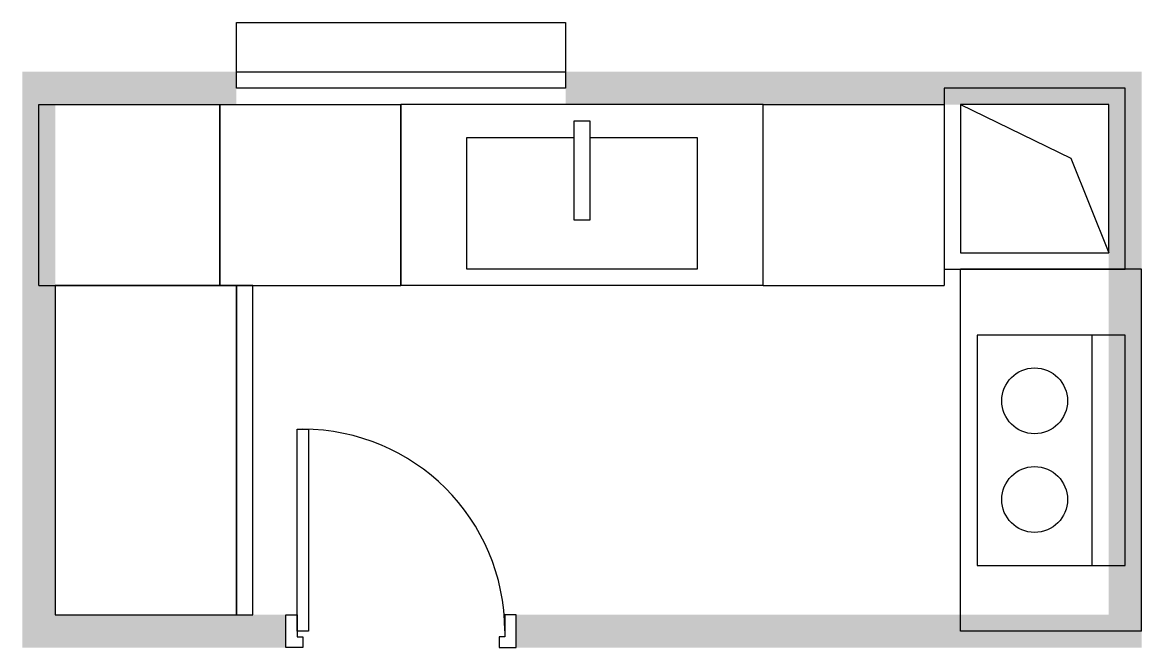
# Model space of a CAD drawing. Header units: millimetres. Extents: x 500 to 3900, y -600 to 1300.
import ezdxf

# ---------------------------------------------------------------- set-up
doc = ezdxf.new("R2010")
doc.units = ezdxf.units.MM

# ---------------------------------------------------------------- blocks, each defined once
blk = doc.blocks.new('Door_Narrow_Mirror')
at = {"color": 7}
for points in [[(50, -200), (-50, -200), (-50, -234.6), (17.3, -234.6), (17.3, -251.9), (50, -251.9)], [(0, -865.4), (-613.5, -865.4), (-613.5, -830.8), (0, -830.8)]]:
    blk.add_lwpolyline(points, close=True, dxfattribs=at)
for points in [[(50, -900), (-50, -900), (-50, -865.4), (17.3, -865.4), (17.3, -848.1), (50, -848.1), (50, -900)], [(-50, -900), (-50, -865.4), (17.3, -865.4), (17.3, -848.1), (50, -848.1), (50, -900)]]:
    blk.add_lwpolyline(points, dxfattribs=at)
blk.add_arc((0, -848.1), 613.5, 90.1, 180, dxfattribs=at)
for points in [[(50, -200), (-50, -200), (50, 0), (-50, 0)], [(50, -1100), (-50, -1100), (50, -900), (-50, -900)]]:
    blk.add_solid(points, dxfattribs=at)
blk = doc.blocks.new('Shaft')
for points in [[(0, 0), (550, 0), (550, 550), (0, 550)], [(50, 50), (500, 50), (500, 500), (50, 500)]]:
    blk.add_lwpolyline(points, close=True)
blk.add_lwpolyline([(50, 500), (385, 337.3), (500, 50)])
blk = doc.blocks.new('counter')
for p, q in [((0, -600), (0, -50)), ((0, -50), (550, -50)), ((550, -50), (550, -600)), ((0, -600), (550, -600))]:
    blk.add_line(p, q)
blk = doc.blocks.new('Frig')
for points in [[(600, -50), (50, -50), (50, -1050), (600, -1050)], [(650, -50), (600, -50), (600, -1050), (650, -1050)]]:
    blk.add_lwpolyline(points, close=True)
blk = doc.blocks.new('Sink')
for p, q in [((600, 550), (50, 550)), ((50, 550), (50, -550)), ((600, 550), (600, -550)), ((600, -550), (50, -550))]:
    blk.add_line(p, q)
blk.add_lwpolyline([(150, 25), (150, 350), (550, 350), (550, -350), (150, -350), (150, -25)])
blk.add_lwpolyline([(100, -25), (400, -25), (400, 25), (100, 25)], close=True)
blk = doc.blocks.new('Stove')
for p, q in [((-600, 550), (-600, -550)), ((-600, 550), (-50, 550)), ((-50, 550), (-50, -550)), ((-450, 350), (-450, -350)), ((-600, -550), (-50, -550))]:
    blk.add_line(p, q)
blk.add_lwpolyline([(-550, -350), (-100, -350), (-100, 350), (-550, 350)], close=True)
for centre in [(-275, 150), (-275, -150)]:
    blk.add_circle(centre, 100)
blk = doc.blocks.new('AllBlock')
at = {"true_color": 0xffffff}
blk.add_line((1150, 1150), (2150, 1150), dxfattribs=at)
blk.add_lwpolyline([(1150, 1100), (1150, 1300), (2150, 1300), (2150, 1100)], close=True, dxfattribs=at)
for points in [[(500, 1150), (500, 500), (600, 1150), (600, 500)], [(500, 1150), (500, 1050), (1150, 1150), (1150, 1050)], [(2150, 1150), (2150, 1050), (2800, 1150), (2800, 1050)], [(2700, 1150), (2700, 1050), (3350, 1150), (3350, 1050)], [(3250, 1150), (3250, 1050), (3900, 1150), (3900, 1050)], [(3800, 1150), (3800, 500), (3900, 1150), (3900, 500)], [(500, 600), (500, -50), (600, 600), (600, -50)], [(3800, 600), (3800, -50), (3900, 600), (3900, -50)], [(500, 50), (500, -600), (600, 50), (600, -600)], [(3800, 50), (3800, -600), (3900, 50), (3900, -600)], [(500, -500), (500, -600), (1150, -500), (1150, -600)], [(2150, -500), (2150, -600), (2800, -500), (2800, -600)], [(2700, -500), (2700, -600), (3350, -500), (3350, -600)], [(3250, -500), (3250, -600), (3900, -500), (3900, -600)]]:
    blk.add_solid(points)
for name, p in [('Shaft', (3300, 550)), ('counter', (550, 1100)), ('counter', (1100, 1100)), ('counter', (2750, 1100)), ('Frig', (550, 550))]:
    blk.add_blockref(name, p)
for name, p, rotation in [('Sink', (2200, 1100), -90), ('Stove', (3300, 0), 180), ('Door_Narrow_Mirror', (2200, -550), -90)]:
    blk.add_blockref(name, p, dxfattribs=dict(rotation=rotation))

msp = doc.modelspace()

# ---------------------------------------------------------------- block references
msp.add_blockref('AllBlock', (0, 0))

doc.saveas('drawing.dxf')
